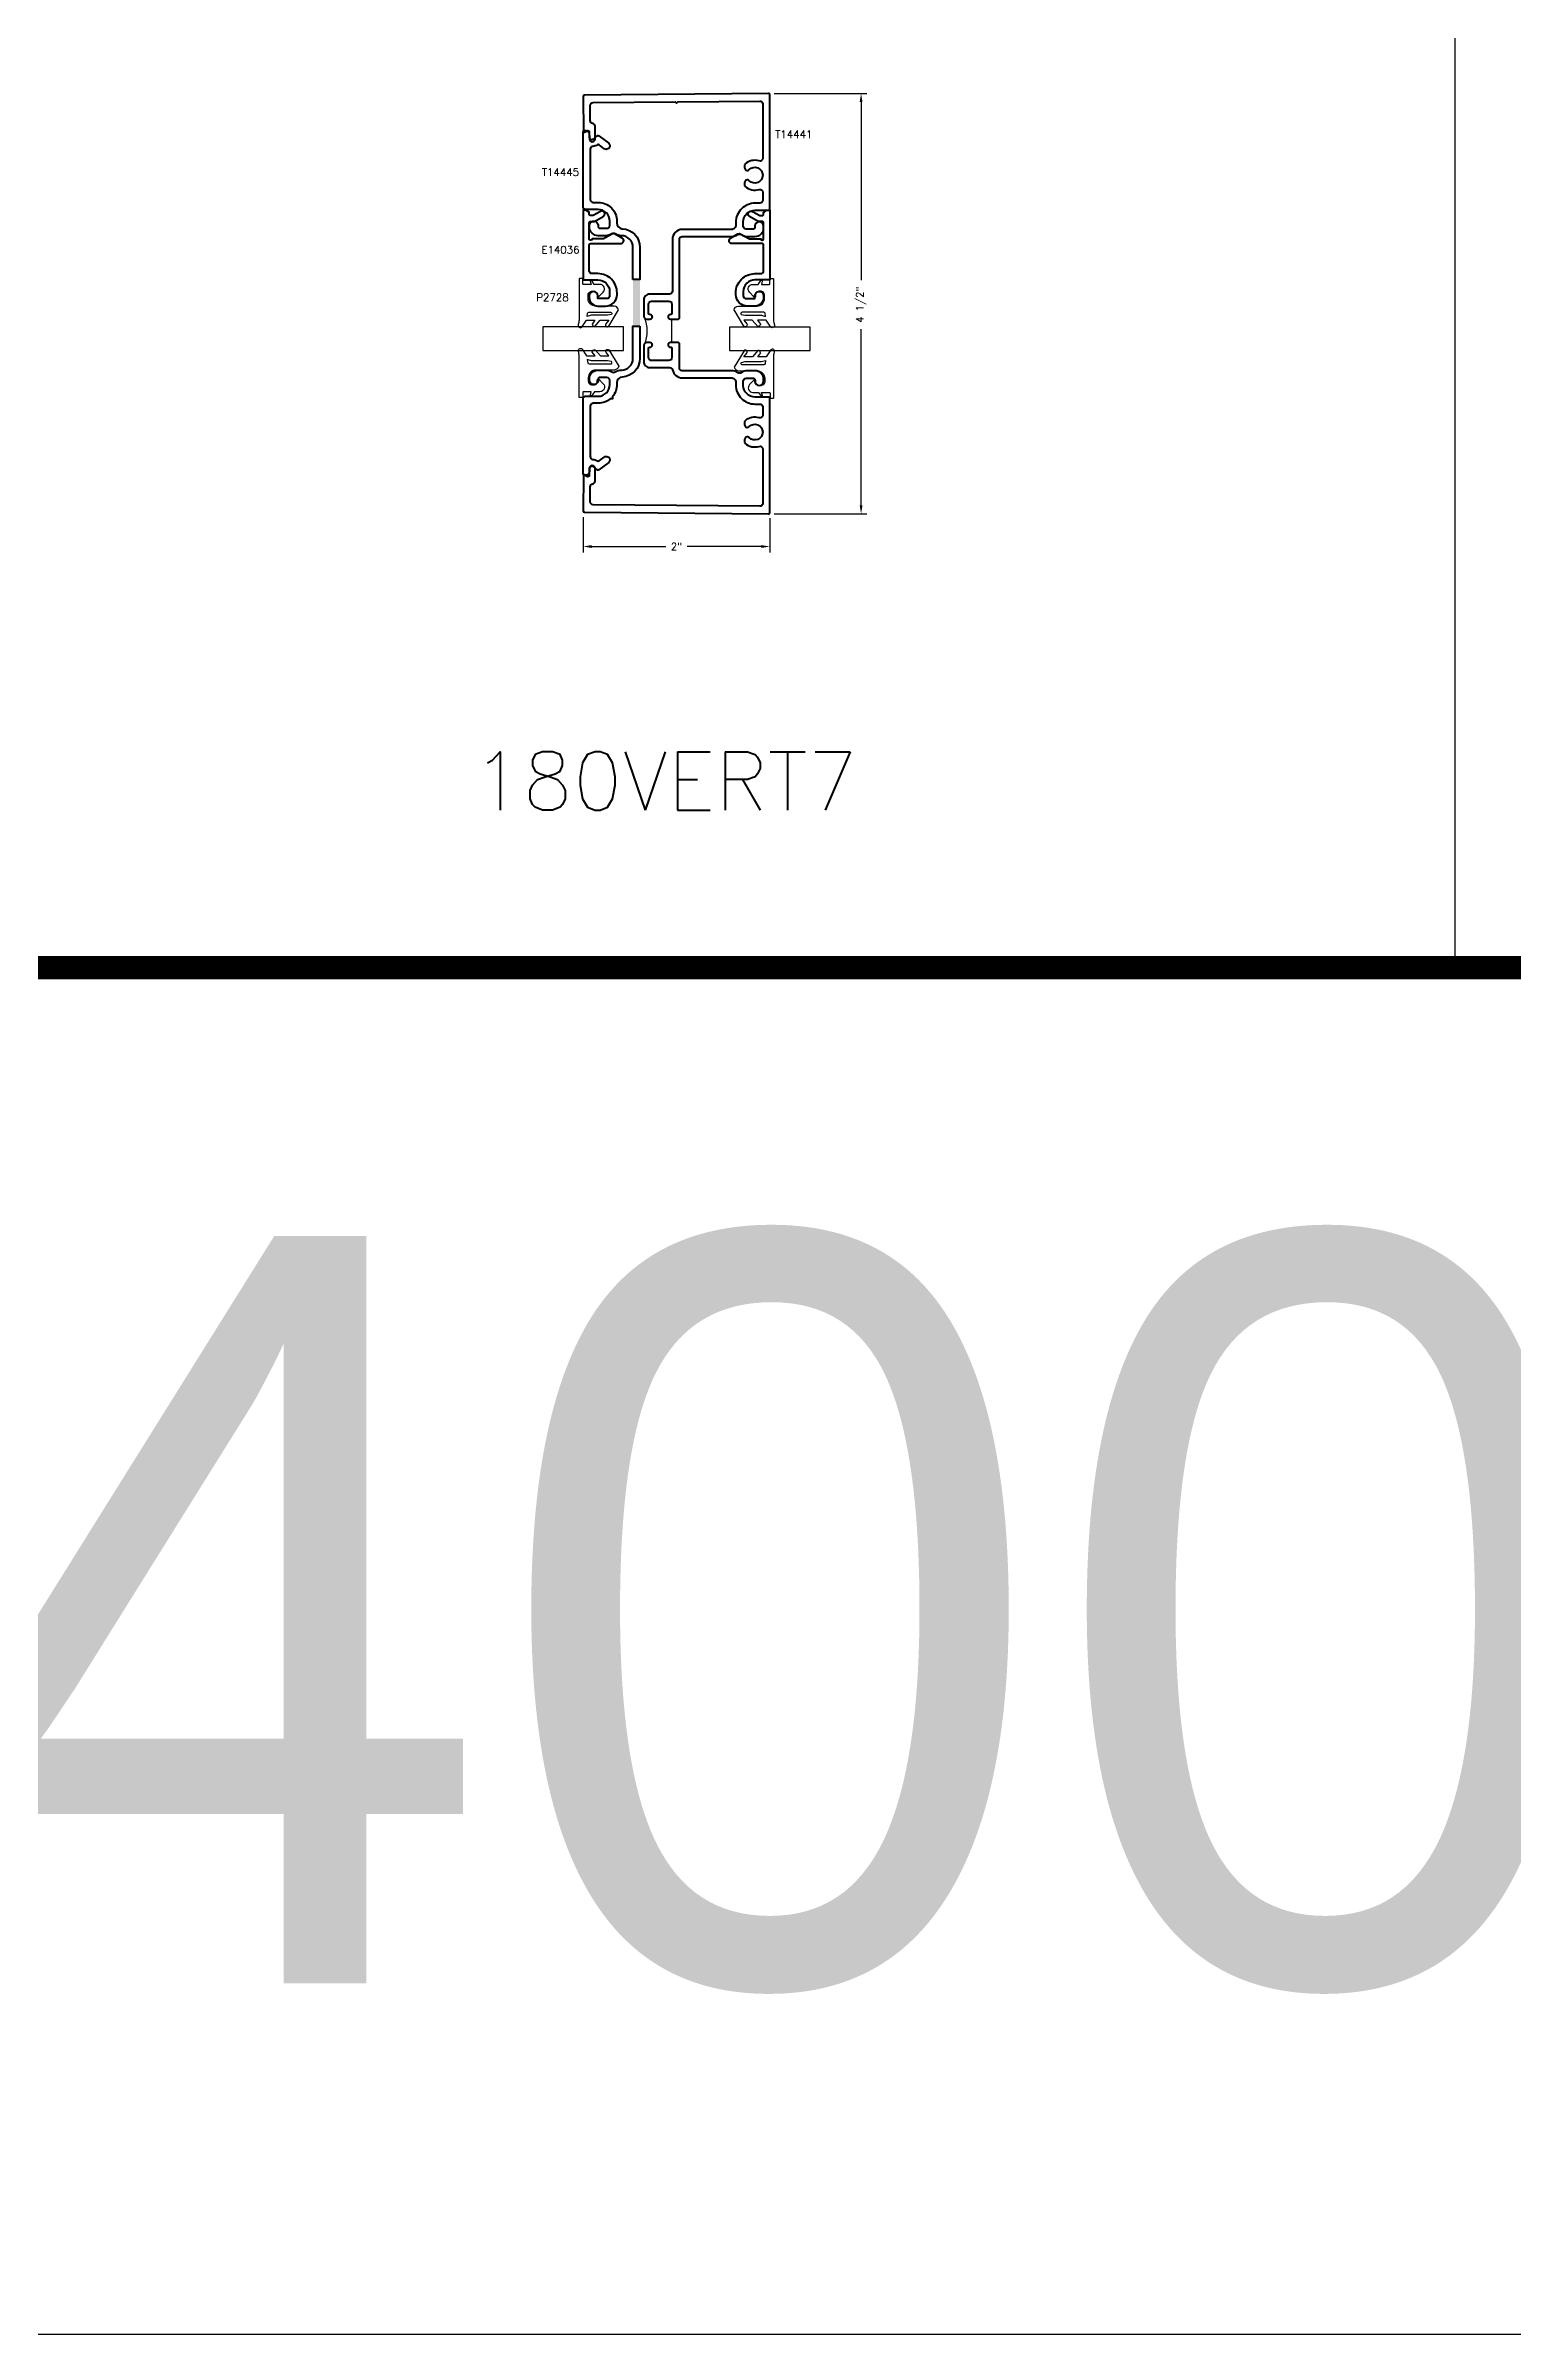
# Model space of a CAD drawing. Extents: x 0 to 139, y -15 to 75.
# Drawn here: x 15.97 to 31.69, y -14.75 to 9.75 of the extents above; entities that cross this region are included whole.
import ezdxf

# ---------------------------------------------------------------- set-up
doc = ezdxf.new("R2010")
doc.units = 0
doc.header["$MEASUREMENT"] = 0
doc.header["$PDMODE"] = 3
doc.layers.get('DEFPOINTS').update_dxf_attribs({"linetype": 'CONTINUOUS'})
for name, color, linetype in [('R-ANNO-DIMS', 3, 'CONTINUOUS'), ('R-ANNO-TEXT', 6, 'CONTINUOUS'), ('R-Det1', 4, 'CONTINUOUS'), ('R-Det2', 2, 'CONTINUOUS'), ('R-OTLN', 1, 'CONTINUOUS'), ('R-PAT1', 5, 'CONTINUOUS'), ('TITLE', 7, 'CONTINUOUS')]:
    doc.layers.add(name, color=color, linetype=linetype)
doc.styles.add('CITYBLUEPRINT', font='cibt____.pfb')
doc.styles.get("Standard").update_dxf_attribs({"font": 'simplex'})
doc.dimstyles.new('1X', dxfattribs={"dimtxt": 0.08, "dimasz": 0.09, "dimexe": 0.0625, "dimexo": 0.0625, "dimgap": 0.062, "dimtad": 0, "dimdec": 5, "dimzin": 4, "dimdsep": 46, "dimlunit": 5, "dimtxsty": 'Standard', "dimcen": 0, "dimclrd": 256, "dimclre": 256, "dimclrt": 256, "dimadec": 0, "dimazin": 1, "dimtfac": 1, "dimtdec": 5, "dimtofl": 0, "dimtmove": 0, "dimatfit": 3, "dimfxl": 0, "dimfrac": 2, "dimtolj": 1, "dimtzin": 4, "dimarcsym": 0})

# ---------------------------------------------------------------- blocks, each defined once
blk = doc.blocks.new('*D62')
at = {"layer": 'DEFPOINTS', "color": 0}
for p in [(23.712, 9.236), (23.712, 4.736), (24.705, 4.736)]:
    blk.add_point(p, dxfattribs=at)
at = {"layer": 'R-ANNO-DIMS', "lineweight": -2}
for p, q in [((23.775, 9.236), (24.767, 9.236)), ((24.705, 9.146), (24.705, 7.237)), ((24.705, 4.826), (24.705, 6.713)), ((23.775, 4.736), (24.767, 4.736))]:
    blk.add_line(p, q, dxfattribs=at)
at = {"layer": 'R-ANNO-DIMS'}
for points in [[(24.69, 9.146), (24.72, 9.146), (24.705, 9.236)], [(24.69, 4.826), (24.72, 4.826), (24.705, 4.736)]]:
    blk.add_solid(points, dxfattribs=at)
at = {"layer": 'R-ANNO-DIMS', "insert": (24.705, 6.975), "char_height": 0.08, "attachment_point": 5, "rotation": 90}
blk.add_mtext('\\A1;4 1/2"', dxfattribs=at)
blk = doc.blocks.new('*D63')
at = {"layer": 'DEFPOINTS', "color": 0}
for p in [(21.728, 4.763), (23.727, 4.751), (23.727, 4.386)]:
    blk.add_point(p, dxfattribs=at)
at = {"layer": 'R-ANNO-DIMS', "lineweight": -2}
for p, q in [((21.728, 4.701), (21.728, 4.323)), ((23.727, 4.688), (23.727, 4.323)), ((21.818, 4.386), (22.612, 4.386)), ((23.637, 4.386), (22.843, 4.386))]:
    blk.add_line(p, q, dxfattribs=at)
at = {"layer": 'R-ANNO-DIMS'}
for points in [[(21.818, 4.401), (21.818, 4.371), (21.728, 4.386)], [(23.637, 4.401), (23.637, 4.371), (23.727, 4.386)]]:
    blk.add_solid(points, dxfattribs=at)
at = {"layer": 'R-ANNO-DIMS', "insert": (22.728, 4.386), "char_height": 0.08, "attachment_point": 5}
blk.add_mtext('\\A1;2"', dxfattribs=at)
blk = doc.blocks.new('P2728 gasket')
at = {"layer": 'R-Det2'}
blk.add_lwpolyline([(86.461, 33.362), (86.567, 33.537, 0.301952), (86.52, 33.577), (86.32, 33.577, -0.414214), (86.24, 33.657), (86.24, 33.695, -0.388879), (86.276, 33.735), (86.292, 33.736, -0.440011), (86.336, 33.696), (86.336, 33.682, 0.668179), (86.353, 33.675), (86.401, 33.724, 0.668179), (86.366, 33.809), (86.307, 33.809), (86.279, 33.849, 0.836323), (86.264, 33.842), (86.273, 33.809), (86.189, 33.809, -0.414214), (86.183, 33.815), (86.183, 33.865, 0.414214), (86.177, 33.871), (86.149, 33.871, 0.414214), (86.143, 33.865), (86.143, 33.427, -0.083245), (86.135, 33.378), (86.135, 33.378)], format="xyb", dxfattribs=at)
for points in [[(86.174, 33.352), (86.223, 33.426), (86.314, 33.426), (86.283, 33.384)], [(86.313, 33.359), (86.371, 33.426), (86.462, 33.426), (86.431, 33.388)]]:
    blk.add_lwpolyline(points, dxfattribs=at)
at = {"layer": 'R-Det2', "lineweight": 25}
blk.add_lwpolyline([(86.235, 33.499, -0.372312), (86.249, 33.512), (86.48, 33.512, -0.668179), (86.49, 33.486), (86.448, 33.478), (86.274, 33.478), (86.23, 33.465)], format="xyb", close=True, dxfattribs=at)
at = {"layer": 'R-Det2', "ltscale": 0.1}
for centre, radius, start, end in [((86.157, 33.369), 0.0237, 157.7655, 314.5007), ((86.313, 33.388), 0.0297, 188.4603, 270), ((86.446, 33.375), 0.0199, 139.7022, 319.7022)]:
    blk.add_arc(centre, radius, start, end, dxfattribs=at)

msp = doc.modelspace()

# ---------------------------------------------------------------- hatches: boundary and pattern name
at = {"layer": 'R-PAT1'}
msp.add_hatch(color=256, dxfattribs=at).paths.add_polyline_path([(22.2619772, 7.2441406), (22.3369772, 7.2441406), (22.3369772, 6.7441406), (22.2619772, 6.7441406)])

# ---------------------------------------------------------------- linework, layer by layer
at = {"layer": 'R-Det1', "lineweight": 50}
for points in [[(22.2619772, 7.2441406), (22.2619772, 7.5881411, 0.4135158467), (22.1372751, 7.7131407, -0.143455795), (22.0702772, 7.7329406, 0.2925397147), (22.0367772, 7.7329406, -0.1452865705), (21.9692772, 7.7131406), (21.8889772, 7.7131406, -0.4150537634), (21.7959772, 7.8061406), (21.7959772, 7.8226406, -1.0129010917), (21.8889772, 7.8214406), (21.8889772, 7.8131406, 0.4142135624), (21.9089772, 7.7931406), (21.9829772, 7.7931406, 0.4161327233), (22.0139772, 7.8241406), (22.0139772, 7.8691406, 0.4142135624), (21.8889772, 7.9941406), (21.7499772, 7.9941406, -0.4142135624), (21.7299772, 8.0141406), (21.7299772, 8.8281406, -0.4142135624), (21.7399772, 8.8381406), (21.7609772, 8.8381406, -0.4129032258), (21.7919772, 8.8071406), (21.7919772, 8.7751406, 0.6690389661), (21.8448772, 8.7531406), (21.8705535, 8.7788845, -0.3726509123), (21.8966601, 8.7808015), (22.0014772, 8.7027406, -0.2383281561), (22.0139772, 8.6779406), (22.0139772, 8.6746406, -0.6157428407), (21.9540772, 8.6445406), (21.8983772, 8.6860406, 0.3082190999), (21.8811772, 8.6865406, -0.1213374475), (21.8329772, 8.6695406, 0.3842927381), (21.8049772, 8.6387406), (21.8049772, 8.0991406, 0.4166706115), (21.8349772, 8.0691406), (21.8889772, 8.0691406, -0.4142135624), (22.0889772, 7.8691406), (22.0889772, 7.8497662, 0.3986406071), (22.1476643, 7.7878548, -0.3986406071), (22.3369772, 7.5881406), (22.3369772, 7.2441406)], [(21.9129207, 7.9728645), (21.8349097, 7.9278125), (21.8084578, 7.9278125, -0.4142135624), (21.7934578, 7.9428125), (21.7934578, 7.9569256, 0.2678077575), (21.7859647, 7.969912), (21.7584578, 7.9858125), (21.7274578, 7.9858125), (21.7274578, 7.2408125), (21.8864578, 7.2408125, -0.4142135624), (22.0114578, 7.1158125), (22.0114578, 7.0708125, -0.4129032258), (21.9804578, 7.0398125), (21.8864578, 7.0398125), (21.8864578, 7.0693125, 1), (21.7934578, 7.0693125), (21.7934578, 7.0528125, 0.4150537634), (21.8864578, 6.9598125), (21.9664578, 6.9598125, 0.4120367457), (22.0914578, 7.0838125), (22.0914578, 7.1018125, 0.4142135624), (21.8864578, 7.3068125), (21.8244578, 7.3068125, -0.4142135624), (21.7934578, 7.3378125), (21.7934578, 7.6138125, -0.4142135624), (21.8084578, 7.6288125), (22.1319578, 7.6288125, 0.7660915713), (22.1474578, 7.6866125), (22.0691578, 7.7318125, 0.2613254343), (22.0370578, 7.7312125), (21.9462578, 7.6788125), (21.8244578, 7.6788125, -0.4133333333), (21.8094578, 7.6638125), (21.8084578, 7.6638125, -0.4133333333), (21.7934578, 7.6788125), (21.7934578, 7.8508125, -0.4142135624), (21.8084578, 7.8658125), (21.8514578, 7.8658125), (21.9439207, 7.9191645, 1)], [(23.5419969, 7.9728445), (23.6200079, 7.9277925), (23.6464598, 7.9277925, 0.4142135624), (23.6614598, 7.9427925), (23.6614598, 7.9569056, -0.2678077575), (23.668953, 7.969892), (23.6964598, 7.9857925), (23.7274598, 7.9857925), (23.7274598, 7.2407925), (23.5684598, 7.2407925, 0.4142135624), (23.4434598, 7.1157925), (23.4434598, 7.0707925, 0.4129032258), (23.4744598, 7.0397925), (23.5684598, 7.0397925), (23.5684598, 7.0692925, -1), (23.6614598, 7.0692925), (23.6614598, 7.0527925, -0.4150537634), (23.5684598, 6.9597925), (23.4884598, 6.9597925, -0.4120367457), (23.3634598, 7.0837925), (23.3634598, 7.1017925, -0.4142135624), (23.5684598, 7.3067925), (23.6304598, 7.3067925, 0.4142135624), (23.6614598, 7.3377925), (23.6614598, 7.6137925, 0.4142135624), (23.6464598, 7.6287925), (23.3229598, 7.6287925, -0.7660915713), (23.3074598, 7.6865925), (23.3857598, 7.7317925, -0.2613254343), (23.4178598, 7.7311925), (23.5086598, 7.6787925), (23.6304598, 7.6787925, 0.4133333333), (23.6454598, 7.6637925), (23.6464598, 7.6637925, 0.4133333333), (23.6614598, 7.6787925), (23.6614598, 7.8507925, 0.4142135624), (23.6464598, 7.8657925), (23.6034598, 7.8657925), (23.5109969, 7.9191445, -1)], [(22.3369772, 6.7441406), (22.3369772, 6.4001406, -0.3986406071), (22.1476643, 6.2004263, 0.3986406071), (22.0889772, 6.1385149), (22.0889772, 6.1191406, -0.1786830484), (22.0410052, 5.9891886), (22.0410052, 5.9671126), (22.0189292, 5.9671126, -0.1786830484), (21.8889772, 5.9191406), (21.8349772, 5.9191406, 0.4133333333), (21.8049772, 5.8891406), (21.8049772, 5.3494406, 0.3842927381), (21.8329772, 5.3186406, -0.1250270914), (21.8811772, 5.3016406, 0.3082190999), (21.8983772, 5.3021406), (21.9540772, 5.3436406, -0.6157428407), (22.0139772, 5.3135406), (22.0139772, 5.3103406, -0.2391768851), (22.0014772, 5.2854406), (21.8966396, 5.2074527, -0.3721215311), (21.8705603, 5.2093575), (21.8448772, 5.2350406, 0.667873573), (21.7919772, 5.2131406), (21.7919772, 5.1811406, -0.4161327233), (21.7609772, 5.1501406), (21.7399772, 5.1501406, -0.4142135624), (21.7299772, 5.1601406), (21.7299772, 5.9741406, -0.4142135624), (21.7499772, 5.9941406), (21.8889772, 5.9941406, 0.4142135624), (22.0139772, 6.1191406), (22.0139772, 6.1641406, 0.4129032258), (21.9829772, 6.1951406), (21.9089772, 6.1951406, 0.4142135624), (21.8889772, 6.1751406), (21.8889772, 6.1667406, -1.0118394562), (21.7959772, 6.1656406), (21.7959772, 6.1821406, -0.4139789032), (21.8889772, 6.2751406), (21.9692772, 6.2751406, -0.1438656715), (22.0367772, 6.2552406, 0.2925397147), (22.0702772, 6.2552406, -0.1425656593), (22.1375328, 6.2751397, 0.4129124678), (22.2619772, 6.4001385), (22.2619772, 6.7441406)]]:
    msp.add_lwpolyline(points, format="xyb", close=True, dxfattribs=at)
at = {"layer": 'R-Det2'}
for points in [[(21.2970367, 6.7358443), (21.2970367, 6.4858443), (22.15963, 6.4858443), (22.15963, 6.7358443), (21.2970367, 6.7358443)], [(24.1589279, 6.733381), (23.2963346, 6.733381), (23.2963346, 6.483381), (24.1589279, 6.483381), (24.1589279, 6.733381)]]:
    msp.add_lwpolyline(points, dxfattribs=at)
at = {"layer": 'R-OTLN', "lineweight": 50}
for points in [[(22.7484598, 6.81968), (22.7584598, 6.82968), (22.7584598, 7.6737925, -0.4142135624), (22.7894598, 7.7047925), (23.3184598, 7.7047925, 0.1450639488), (23.3865688, 7.7249776, -0.2963644577), (23.4203509, 7.7249776, 0.1450639488), (23.4884598, 7.7047925), (23.5684598, 7.7047925, 0.4155724693), (23.6614598, 7.7982248), (23.6614598, 7.8142935, 1), (23.5684598, 7.8142935), (23.5684598, 7.7997925, -0.4142135624), (23.5534598, 7.7847925), (23.4744598, 7.7847925, -0.4142135624), (23.4434598, 7.8157925), (23.4434598, 7.8607925, -0.4142135624), (23.5684598, 7.9857925), (23.7124598, 7.9857925, 0.4142135624), (23.7274598, 8.0007925), (23.7274598, 9.2207006, 0.4160038791), (23.7123682, 9.2357003), (21.7424964, 9.2188012, 0.4142058065), (21.7276253, 9.2037101), (21.7308507, 8.8265803, 0.5773500035), (21.7429095, 8.8197549), (21.7712677, 8.8364525, -0.5773500035), (21.793878, 8.823655), (21.7945056, 8.7502654, 1.000029034), (21.8565034, 8.7507975), (21.8553627, 8.884167, 0.3582490687), (21.8301036, 8.9143659, -0.3582490687), (21.8048444, 8.9445648), (21.8034439, 9.1083208, -0.4142058065), (21.8341768, 9.1395847), (22.7128124, 9.1471224), (22.7278139, 9.1321208), (22.743119, 9.1473824), (23.6211939, 9.1549152, -0.4167284122), (23.6524598, 9.1239163), (23.6524598, 8.5431801, -0.5028435991), (23.6125097, 8.5135003, 0.2556484292), (23.462702, 8.4819311, 0.2190376255), (23.4574598, 8.4705388), (23.4574598, 8.4402042, 0.6705407069), (23.5063207, 8.4201519, -2.4366677679), (23.5063207, 8.3014331, 0.6705407069), (23.4574598, 8.2813808), (23.4574598, 8.2510462, 0.2190376255), (23.462702, 8.2396538, 0.2556484292), (23.6125097, 8.2080847, -0.5028435991), (23.6524598, 8.1784049), (23.6524598, 8.0917925, -0.4142135624), (23.6214598, 8.0607925), (23.5684598, 8.0607925, 0.4142135624), (23.3634598, 7.8557925), (23.3634598, 7.8297925, -0.4142135624), (23.3134598, 7.7797925), (22.7894598, 7.7797925, 0.4142135624), (22.6834598, 7.6737925), (22.6834598, 7.11893, -0.4142135624), (22.6522098, 7.08768), (22.4404598, 7.08768, 0.4142135624), (22.3784598, 7.02568), (22.3784598, 6.85068, 0.4142135624), (22.4094598, 6.81968), (22.4434598, 6.81968, 0.4142135624), (22.4684598, 6.84468, 0.4142135624), (22.4434598, 6.86968, -0.4142135624), (22.4284598, 6.88468), (22.4284598, 6.98168, -0.4142135624), (22.4594598, 7.01268), (22.6474598, 7.01268, -0.4142135624), (22.6784598, 6.98168), (22.6784598, 6.88468, -0.4142135624), (22.6634598, 6.86968, 0.4142135624), (22.6384598, 6.84468, 0.4142135624), (22.6634598, 6.81968), (22.6784598, 6.81968)], [(22.6784598, 6.56968), (22.6634598, 6.56968, 0.4142135624), (22.6384598, 6.54468, 0.4142135624), (22.6634598, 6.51968, -0.4142135624), (22.6784598, 6.50468), (22.6784598, 6.40768, -0.4142135624), (22.6474598, 6.37668), (22.4594598, 6.37668, -0.4142135624), (22.4284598, 6.40768), (22.4284598, 6.50468, -0.4142135624), (22.4434598, 6.51968, 0.4142135624), (22.4684598, 6.54468, 0.4142135624), (22.4434598, 6.56968), (22.4094598, 6.56968, 0.4142135624), (22.3784598, 6.53868), (22.3784598, 6.36368, 0.4142135624), (22.4404598, 6.30168), (22.6551694, 6.30168, -0.3569974072), (22.6855563, 6.2768149, 0.3569974072), (22.7894598, 6.1917925), (23.3134598, 6.1917925, -0.4142135624), (23.3634598, 6.1417925), (23.3634598, 6.1157925, 0.4142135624), (23.5684598, 5.9107925), (23.6214598, 5.9107925, -0.4142135624), (23.6524598, 5.8797925), (23.6524598, 5.7931801, -0.5028435991), (23.6125097, 5.7635003, 0.2556484292), (23.462702, 5.7319311, 0.2190376255), (23.4574598, 5.7205388), (23.4574598, 5.6902042, 0.6705407069), (23.5063207, 5.6701519, -2.4366677679), (23.5063207, 5.5514331, 0.6705407069), (23.4574598, 5.5313808), (23.4574598, 5.5010462, 0.2190376255), (23.462702, 5.4896538, 0.2556484292), (23.6125097, 5.4580847, -0.5028435991), (23.6524598, 5.4284049), (23.6524598, 4.8476687, -0.4167284122), (23.6211939, 4.8166698), (21.8341768, 4.8320003, -0.4142058065), (21.8034439, 4.8632642), (21.8048358, 5.0260202, -0.3582490687), (21.830095, 5.0562191, 0.3582490687), (21.8553542, 5.086418), (21.8565034, 5.2207875, 1.000029034), (21.7945056, 5.2213196), (21.793878, 5.14793, -0.5773500035), (21.7712677, 5.1351325), (21.7429095, 5.1518301, 0.5773500035), (21.7308507, 5.1450047), (21.7276253, 4.7678749, 0.4142058065), (21.7424964, 4.7527838), (23.7123682, 4.7358847, 0.4160038791), (23.7274598, 4.7508844), (23.7274598, 5.9707925, 0.4142135624), (23.7124598, 5.9857925), (23.5684598, 5.9857925, -0.4142135624), (23.4434598, 6.1107925), (23.4434598, 6.1557925, -0.4142135624), (23.4744598, 6.1867925), (23.5534598, 6.1867925, -0.4142135624), (23.5684598, 6.1717925), (23.5684598, 6.1572915, 1), (23.6614598, 6.1572915), (23.6614598, 6.1733602, 0.415572152), (23.5684599, 6.2667925), (23.4884598, 6.2667925, 0.1450639488), (23.4203509, 6.2466074, -0.2963644577), (23.3865688, 6.2466074, 0.1450639488), (23.3184598, 6.2667925), (22.7894598, 6.2667925, -0.4142135624), (22.7584598, 6.2977925), (22.7584598, 6.55968), (22.7484598, 6.56968)]]:
    msp.add_lwpolyline(points, format="xyb", close=True, dxfattribs=at)
at = {"layer": 'R-PAT1'}
msp.add_lwpolyline([(22.4296216, 6.5039501), (22.4296216, 6.4069501, 0.4142135624), (22.4606216, 6.3759501), (22.6474598, 6.37668, 0.4142135624), (22.6784598, 6.40768), (22.6784598, 6.50468, 0.4142135624), (22.6634598, 6.51968, -0.4142135624), (22.6384598, 6.54468, -0.4142135624), (22.6634598, 6.56968), (22.6784598, 6.56968), (22.6784598, 6.81968), (22.6634598, 6.81968, -0.4142135624), (22.6384598, 6.84468, -0.4142135624), (22.6634598, 6.86968, 0.4142135624), (22.6784598, 6.88468), (22.6784598, 6.98168, 0.4142135624), (22.6474598, 7.01268), (22.4606216, 7.0119501, 0.4142135624), (22.4296216, 6.9809501), (22.4296216, 6.8839501, 0.4142135624), (22.4446216, 6.8689501, -0.4142135624), (22.4696216, 6.8439501, -0.4142135624), (22.4446216, 6.8189501), (22.4106216, 6.8189501, -0.3026074371), (22.3820136, 6.8380094, -0.2003205128), (22.3820136, 6.5498908, -0.3026074371), (22.4106216, 6.5689501), (22.4446216, 6.5689501, -0.4142135624), (22.4696216, 6.5439501, -0.4142135624), (22.4446216, 6.5189501, 0.4142135624)], format="xyb", close=True, dxfattribs=at)
at = {"layer": 'TITLE'}
for p, q in [((31.062889, 74.8789502), (31.062889, -0.1210498)), ((5.25, -14.75), (133.9080005, -14.75))]:
    msp.add_line(p, q, dxfattribs=at)
at = {"layer": 'TITLE', "const_width": 0.25}
msp.add_lwpolyline([(0.25, -0.1210498), (138.9080005, -0.1210498)], dxfattribs=at)

# ---------------------------------------------------------------- block references
at = {"layer": 'R-Det2'}
msp.add_blockref('P2728 gasket', (-64.4593131, -26.616853), dxfattribs=at)
at = {"layer": 'R-Det2', "xscale": -1}
msp.add_blockref('P2728 gasket', (109.9108802, -26.616853), dxfattribs=at)
at = {"layer": 'R-Det2', "xscale": -1, "rotation": 180}
msp.add_blockref('P2728 gasket', (-64.4576042, 39.8518061), dxfattribs=at)
at = {"layer": 'R-Det2', "rotation": 180}
msp.add_blockref('P2728 gasket', (109.9125892, 39.843472), dxfattribs=at)

# ---------------------------------------------------------------- texts
at = {"layer": 'R-ANNO-TEXT', "char_height": 0.08}
for s, insert, attachment_point in [('\\A1;T14441', (24.1834614, 8.7981645), 6), ('T14445', (21.6846017, 8.3934088), 6), ('\\A1;E14036', (21.6891146, 7.5627142), 6), ('P2728', (21.2264537, 7.0531448), 4)]:
    msp.add_mtext(s, dxfattribs=dict(at, insert=insert, attachment_point=attachment_point))
at = {"layer": 'TITLE'}
msp.add_text('180VERT7', height=0.625, dxfattribs=at).set_placement((20.5433747, 1.5648225))
at = {"layer": 'TITLE', "style": 'CITYBLUEPRINT'}
msp.add_text('T14000 SERIES', height=8, dxfattribs=at).set_placement((2.320764, -10.9933828))

# ---------------------------------------------------------------- dimensions: what is measured, and where the dimension line sits
at = {"layer": 'R-ANNO-DIMS'}
dim = msp.add_linear_dim(base=(24.7047453, 4.7358847), p1=(23.7123682, 9.2357003), p2=(23.7123682, 4.7358847), angle=90, dimstyle='1X', override={"dimpost": '"'}, dxfattribs=at)
dim.commit()
dim.dimension.update_dxf_attribs({"geometry": '*D62', "text_midpoint": (24.7047453, 6.9753813), "dimtype": 160})
dim = msp.add_linear_dim(base=(23.7274598, 4.3856824), p1=(21.7275888, 4.7630094), p2=(23.7274598, 4.7508844), dimstyle='1X', override={"dimpost": '"'}, dxfattribs=at)
dim.commit()
dim.dimension.update_dxf_attribs({"geometry": '*D63', "text_midpoint": (22.7275243, 4.3856824)})

doc.saveas('drawing.dxf')
